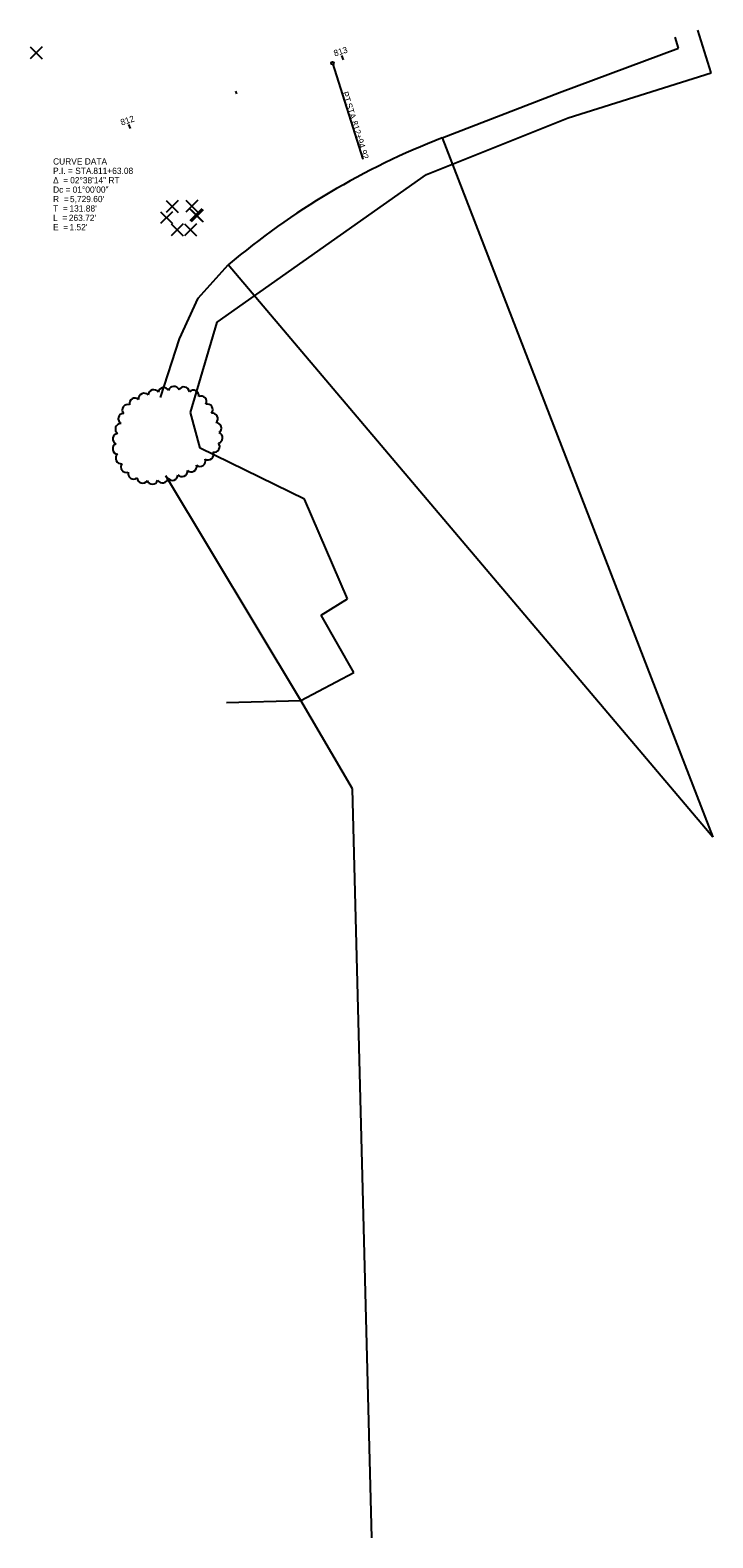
# Model space of a CAD drawing. Extents: x 149812 to 153516, y 327084 to 331478.
# Drawn here: x 152667 to 152972, y 330302 to 330976 of the extents above; entities that cross this region are included whole.
import ezdxf

# ---------------------------------------------------------------- set-up
doc = ezdxf.new("R2010")
doc.units = 0
for name, color, linetype in [('DR_P_Ditch', 7, 'Continuous'), ('GE_P_Alignment', 7, 'Continuous'), ('GE_X_Alignment', 7, 'Continuous'), ('MD_P_GRADE_BREAK', 7, 'Continuous'), ('PV_P_Curb', 7, 'Continuous'), ('RW_P_Esmt_SH', 7, 'Continuous'), ('RW_P_Esmt_TMP', 7, 'Continuous'), ('RW_P_Prelim_RW', 7, 'Continuous'), ('RW_X_Esmt_SH', 7, 'Continuous')]:
    doc.layers.add(name, color=color, linetype=linetype)

msp = doc.modelspace()

# ---------------------------------------------------------------- linework, layer by layer
at = {"layer": 'DR_P_Ditch'}
for p, q in [((152666.59, 330968.41), (152671.94, 330963.07)), ((152671.94, 330968.41), (152666.59, 330963.07)), ((152669.26, 330965.74), (152669.26, 330965.74)), ((152727.4, 330899.69), (152732.74, 330894.34)), ((152732.74, 330899.69), (152727.4, 330894.34)), ((152736.15, 330899.88), (152741.5, 330894.53)), ((152741.5, 330899.88), (152736.15, 330894.53)), ((152724.88, 330894.72), (152730.23, 330889.38)), ((152730.23, 330894.72), (152724.88, 330889.38)), ((152730.07, 330897.02), (152730.07, 330897.02)), ((152737.93, 330895.98), (152743.27, 330890.63)), ((152743.27, 330895.98), (152737.93, 330890.63)), ((152738.58, 330895.48), (152743.93, 330890.14)), ((152743.93, 330895.48), (152738.58, 330890.14)), ((152738.82, 330897.21), (152738.82, 330897.21)), ((152740.6, 330893.3), (152740.6, 330893.3)), ((152741.26, 330892.81), (152741.26, 330892.81)), ((152727.55, 330892.05), (152727.55, 330892.05)), ((152729.64, 330889.22), (152734.99, 330883.88)), ((152734.99, 330889.22), (152729.64, 330883.88)), ((152732.31, 330886.55), (152732.31, 330886.55)), ((152735.58, 330889.28), (152740.92, 330883.93)), ((152740.92, 330889.28), (152735.58, 330883.93)), ((152738.25, 330886.6), (152738.25, 330886.6))]:
    msp.add_line(p, q, dxfattribs=at)
at = {"layer": 'GE_P_Alignment'}
for p, q in [((152850.62, 330927.68), (152971.53, 330615.26)), ((152971.53, 330615.26), (152755.05, 330870.92))]:
    msp.add_line(p, q, dxfattribs=at)
for centre, start, end in [((152717.43, 330811.13), 41.84016, 186.84016), ((152721.73, 330812.7), 33.27047, 178.27047), ((152726.22, 330813.7), 26.87136, 171.87136), ((152730.79, 330814.2), 20.66574, 165.66574), ((152735.28, 330813.95), 7.83223, 152.83223), ((152739.45, 330812.53), 349.73615, 134.73615), ((152742.93, 330809.87), 330.41135, 115.41135), ((152710.22, 330806.09), 72.38427, 217.38427), ((152713.35, 330809), 48.28913, 193.28913), ((152745.7, 330806.28), 319.9755, 104.9755), ((152707.11, 330797.58), 89.01906, 234.01906), ((152708.42, 330802.14), 93.76614, 238.76614), ((152747.93, 330802.27), 312.9695, 97.9695), ((152749.58, 330798.01), 304.44918, 89.44918), ((152705.96, 330793.15), 96.98692, 241.98692), ((152750.08, 330793.68), 283.82087, 68.82087), ((152705.91, 330788.78), 116.77502, 261.77502), ((152707.23, 330784.54), 132.62397, 277.62397), ((152746, 330786.23), 240.56658, 25.56658), ((152748.82, 330789.68), 256.04968, 41.04968), ((152709.57, 330780.7), 145.22569, 290.22569), ((152712.78, 330777.68), 163.21868, 308.21868), ((152734.43, 330778.79), 221.81253, 6.81253), ((152738.54, 330780.89), 227.22353, 12.22353), ((152742.45, 330783.36), 232.30146, 17.30146), ((152716.76, 330775.89), 183.25969, 328.25969), ((152721.17, 330775.41), 199.45058, 344.45058), ((152725.69, 330775.94), 209.00345, 354.00345), ((152730.13, 330777.12), 215.70945, 0.70945)]:
    msp.add_arc(centre, 2.46, start, end, dxfattribs=at)
at = {"layer": 'GE_X_Alignment'}
msp.add_line((152787.53, 330676.22), (152727.2, 330776.63), dxfattribs=at)
at = {"layer": 'MD_P_GRADE_BREAK'}
for p, q in [((152902.97, 330947.94), (152956.22, 330967.86)), ((152956.22, 330967.86), (152954.71, 330972.65)), ((152850.62, 330927.68), (152902.97, 330947.94)), ((152741.68, 330856.03), (152755.05, 330870.92)), ((152733.31, 330837.87), (152741.68, 330856.03)), ((152724.81, 330811.64), (152733.31, 330837.87))]:
    msp.add_line(p, q, dxfattribs=at)
msp.add_arc((152971.53, 330615.26), 335, 111.15718, 130.25745, dxfattribs=at)
at = {"layer": 'PV_P_Curb'}
msp.add_line((152801.63, 330961.09), (152815.15, 330918.17), dxfattribs=at)
msp.add_circle((152801.63, 330961.09), 0.6, dxfattribs=at)
at = {"layer": 'RW_P_Esmt_TMP'}
for p, q in [((152970.84, 330956.74), (152964.82, 330975.84)), ((152906.86, 330936.59), (152970.84, 330956.74)), ((152843.58, 330911.4), (152906.86, 330936.59)), ((152750.12, 330845.31), (152843.58, 330911.4)), ((152738.17, 330804.98), (152750.12, 330845.31)), ((152742.58, 330789.09), (152738.17, 330804.98)), ((152789.19, 330766.3), (152742.58, 330789.09)), ((152808.36, 330721.78), (152789.19, 330766.3)), ((152796.54, 330714.47), (152808.36, 330721.78)), ((152811.21, 330688.84), (152796.54, 330714.47)), ((152787.53, 330676.22), (152811.21, 330688.84))]:
    msp.add_line(p, q, dxfattribs=at)
at = {"layer": 'RW_P_Prelim_RW'}
for p, q in [((152806.48, 330962.62), (152805.88, 330964.53)), ((152758.84, 330947.43), (152758.47, 330948.57)), ((152711.34, 330931.82), (152710.71, 330933.72))]:
    msp.add_line(p, q, dxfattribs=at)
at = {"layer": 'RW_X_Esmt_SH'}
for p, q in [((152754.36, 330675.36), (152787.53, 330676.22)), ((152810.57, 330636.81), (152787.53, 330676.22)), ((152819.27, 330302.1), (152810.57, 330636.81))]:
    msp.add_line(p, q, dxfattribs=at)

# ---------------------------------------------------------------- texts
at = {"layer": 'PV_P_Curb'}
for s, p in [('PT', (152805.83, 330947.9)), (' STA. ', (152807.13, 330943.75)), ('812+94.92', (152809.94, 330934.86))]:
    msp.add_text(s, height=2.8, rotation=287.48951, dxfattribs=at).set_placement(p)
at = {"layer": 'RW_P_Esmt_SH'}
for s, p in [('CURVE DATA', (152676.82, 330915.78)), ('P.I. = STA. ', (152676.82, 330911.58)), ('811+63.08', (152694.81, 330911.58)), ('Δ  = ', (152676.82, 330907.38)), ('02°38\'14" RT', (152684.47, 330907.38)), ('Dc = ', (152676.82, 330903.18)), ('R  = ', (152676.82, 330898.98)), ("5,729.60'", (152684.36, 330898.98)), ('01°00\'00"', (152685.57, 330903.18)), ('T  = ', (152676.82, 330894.78)), ('L  = ', (152676.82, 330890.58)), ("263.72'", (152683.86, 330890.58)), ("131.88'", (152684.14, 330894.78)), ('E  = ', (152676.82, 330886.38)), ("1.52'", (152684.17, 330886.38))]:
    msp.add_text(s, height=2.8, dxfattribs=at).set_placement(p)
at = {"layer": 'RW_P_Prelim_RW'}
for s, rotation, p in [('813', 17.48951, (152802.68, 330964.04)), ('812', 18.43869, (152707.5, 330933.17))]:
    msp.add_text(s, height=2.8, rotation=rotation, dxfattribs=at).set_placement(p)

doc.saveas('drawing.dxf')
